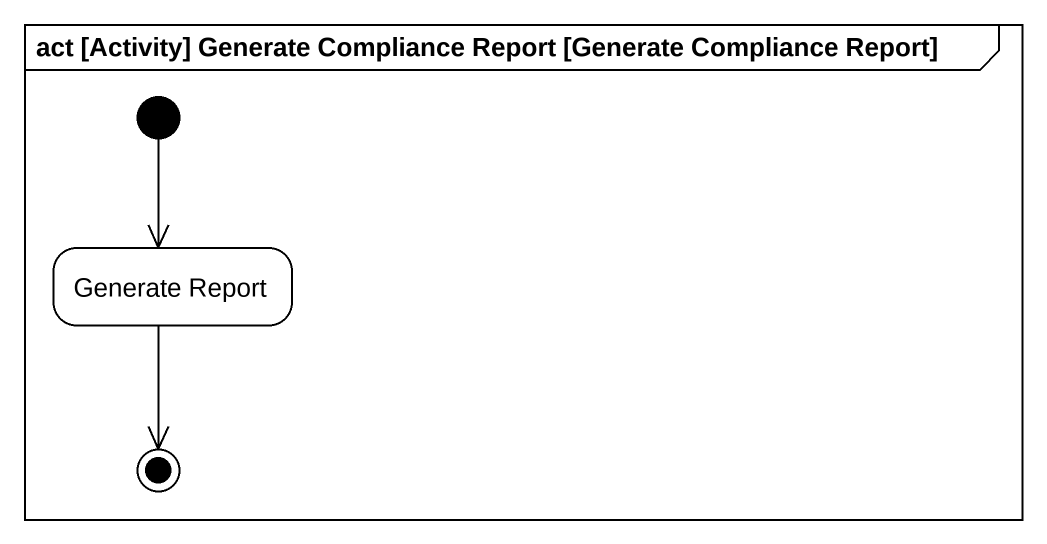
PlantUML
@startuml
mainframe act [Activity] Generate Compliance Report [Generate Compliance Report]
hide empty description
state "Generate Report" as Generate_Report
[*] --> Generate_Report
Generate_Report --> [*]
@enduml
